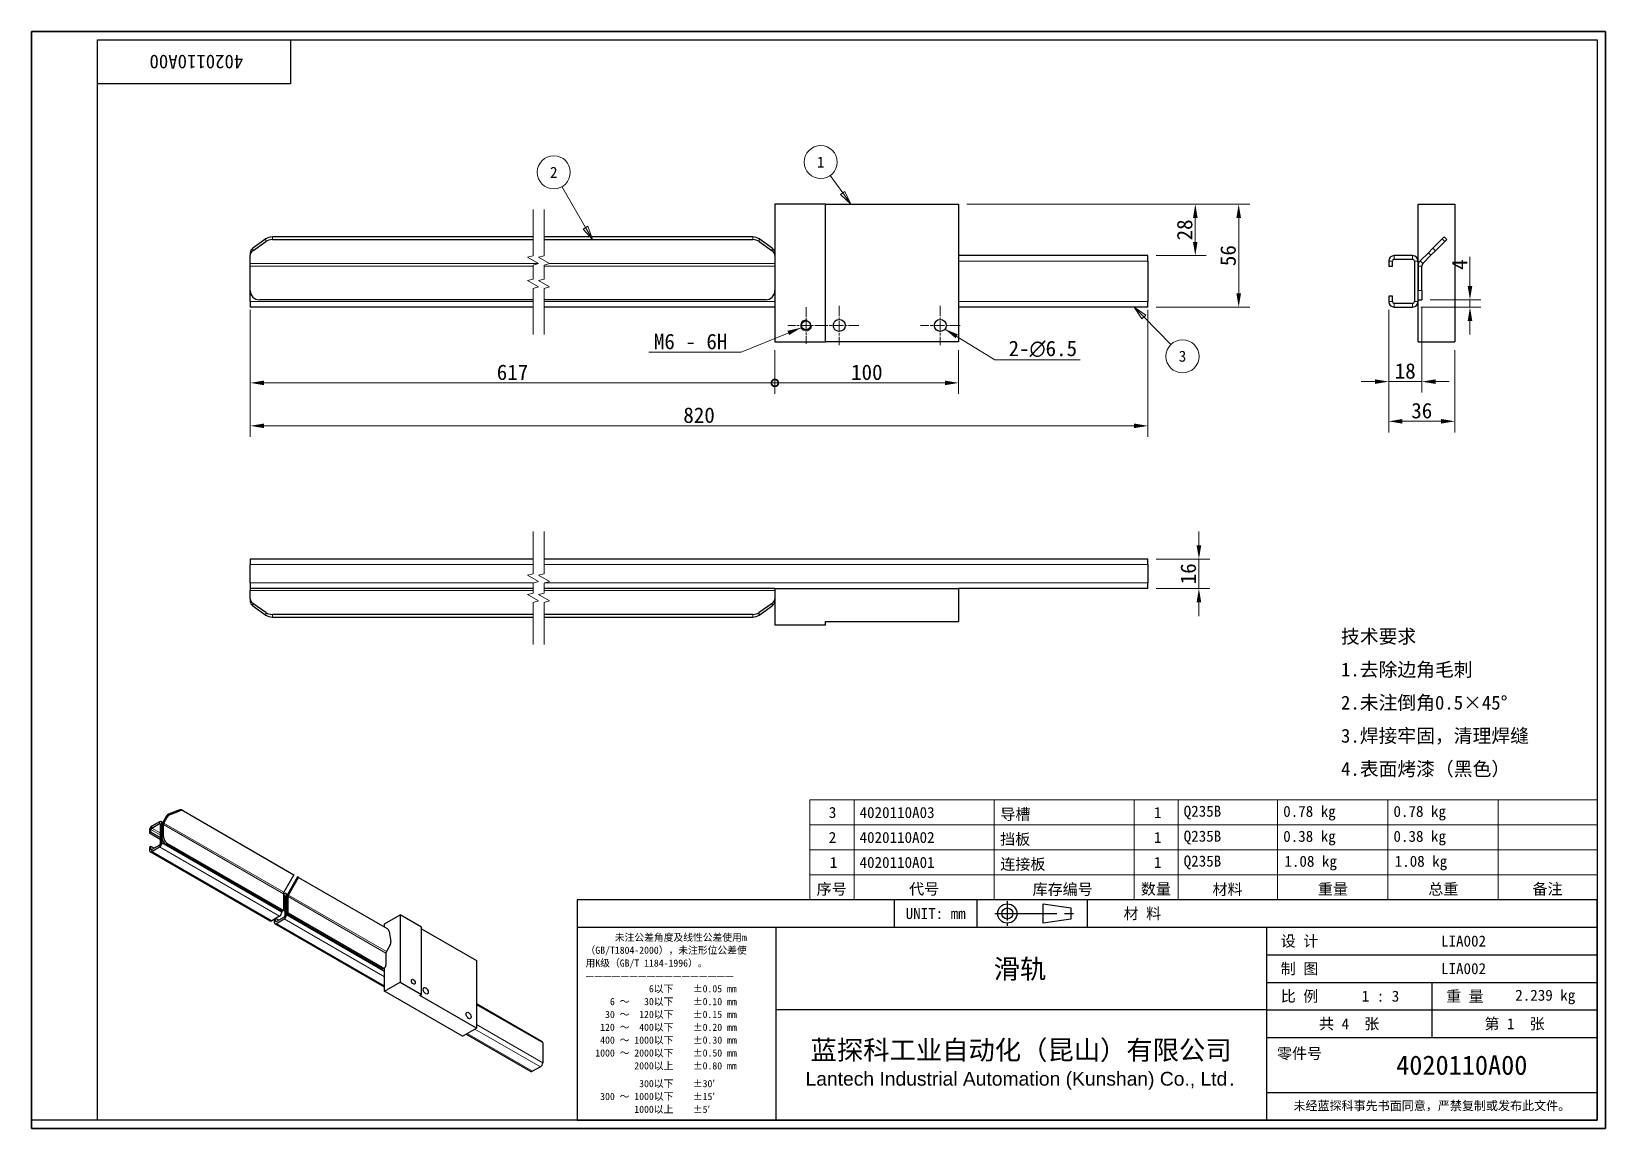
# Model space of a CAD drawing. Header units: millimetres. Extents: x 18 to 875, y 16 to 614.
import ezdxf
from ezdxf.enums import TextEntityAlignment as Align

# ---------------------------------------------------------------- set-up
doc = ezdxf.new("R2010")
doc.units = ezdxf.units.MM
doc.header["$LTSCALE"] = 3
doc.linetypes.add('CHAIN', pattern=[0.3543, 0.2362, -0.0295, 0.0591, -0.0295])
for name, color, linetype, lineweight in [('1', 7, 'Continuous', 18), ('可见 (ISO)', 7, 'Continuous', 25), ('可见窄的 (ISO)', 7, 'Continuous', 18), ('图框 (ISO)', 7, 'Continuous', 35), ('标题 (ISO)', 7, 'Continuous', 25)]:
    doc.layers.add(name, color=color, linetype=linetype, lineweight=lineweight)
for name, color, linetype, lineweight, true_color in [('中心标记 (ISO)', 1, 'CHAIN', 18, 0xff0000), ('尺寸 (ISO)', 7, 'Continuous', 18, 0x008000), ('折线 (ISO)', 7, 'Continuous', 18, 0x008000), ('符号 (ISO)', 7, 'Continuous', 18, 0x008000)]:
    doc.layers.add(name, color=color, linetype=linetype, lineweight=lineweight, true_color=true_color)
doc.styles.add('文本样式164', font='SimSun.ttf')
doc.styles.add('文本样式165', font='SimSun.ttf')
doc.styles.add('文本样式74', font='SimSun.ttf')
doc.styles.add('最新国标', font='simfang.ttf')
doc.styles.add('注释文本 (ISO)', font='simfang.ttf')
doc.dimstyles.new('默认 (GB)', dxfattribs={"dimscale": 3, "dimtxt": 2.8, "dimasz": 2.5, "dimexe": 2, "dimexo": 1.5, "dimgap": 0.5, "dimtad": 1, "dimtoh": 1, "dimdsep": 46, "dimtxsty": '最新国标', "dimcen": 0.09, "dimdle": 10, "dimclrd": 256, "dimclre": 256, "dimclrt": 256, "dimaunit": 1, "dimadec": 3, "dimazin": 2, "dimtfac": 0.535714, "dimtmove": 0, "dimatfit": 3, "dimfxl": 0, "dimtolj": 1, "dimtzin": 0, "dimlwd": -1, "dimlwe": -1, "dimarcsym": 0})
doc.dimstyles.new('默认 (GB)$7', dxfattribs={"dimscale": 3, "dimtxt": 2.8, "dimasz": 2.5, "dimexe": 2, "dimexo": 1.5, "dimgap": 0.5, "dimtad": 1, "dimtoh": 1, "dimdsep": 46, "dimtxsty": '最新国标', "dimcen": 0.09, "dimdle": 10, "dimclrd": 256, "dimclre": 256, "dimclrt": 256, "dimaunit": 1, "dimadec": 3, "dimazin": 2, "dimtfac": 0.535714, "dimtmove": 0, "dimatfit": 3, "dimfxl": 0, "dimtolj": 1, "dimtzin": 0, "dimlwd": -1, "dimlwe": -1, "dimarcsym": 0})

# ---------------------------------------------------------------- blocks, each defined once
blk = doc.blocks.new('图框 最新国标')
at = {"layer": '图框 (ISO)'}
for p, q in [((6, 7), (6, 204.5)), ((6, 204.5), (291.5, 204.5)), ((291.5, 204.5), (291.5, 5.5)), ((6, 7), (6, 5.5)), ((6, 7), (6, 5.5)), ((291.5, 5.5), (6, 5.5))]:
    blk.add_line(p, q, dxfattribs=at)
at = {"layer": '图框 (ISO)', "color": 7, "linetype": 'Continuous', "lineweight": 25}
for p, q in [((18, 203), (290, 203)), ((18, 7), (18, 203)), ((18, 203), (290, 203)), ((53, 203), (53, 195)), ((290, 203), (290, 7)), ((290, 203), (290, 7)), ((53, 195), (18, 195)), ((290, 7), (6, 7)), ((290, 7), (18, 7))]:
    blk.add_line(p, q, dxfattribs=at)
at = {"layer": '图框 (ISO)', "style": '文本样式74'}
blk.add_attdef('零件代号_001', (44.41, 200.25), '', height=2.5, rotation=180, dxfattribs=at)
blk = doc.blocks.new('标题栏 最新国标')
at = {"layer": '标题 (ISO)'}
for p, q in [((381.98, -183.84), (196.98, -183.84)), ((196.98, -183.84), (196.98, -223.84)), ((254.48, -183.84), (254.48, -188.84)), ((269.48, -183.84), (269.48, -188.84)), ((281.48, -188.09), (281.48, -184.59)), ((281.48, -184.59), (286.48, -185.34)), ((286.48, -185.34), (286.48, -187.34)), ((289.48, -183.84), (289.48, -188.84)), ((381.98, -223.84), (381.98, -183.84)), ((383.48, -183.84), (383.48, -225.34)), ((286.48, -187.34), (281.48, -188.09)), ((196.98, -188.84), (381.98, -188.84)), ((232.98, -188.84), (232.98, -223.84)), ((321.98, -188.84), (321.98, -223.84)), ((321.98, -193.84), (381.98, -193.84)), ((321.98, -198.84), (381.98, -198.84)), ((351.98, -198.84), (351.98, -208.84)), ((321.98, -203.84), (232.98, -203.84)), ((321.98, -203.84), (381.98, -203.84)), ((321.98, -208.84), (381.98, -208.84)), ((321.98, -218.84), (381.98, -218.84)), ((196.98, -223.84), (381.98, -223.84)), ((383.48, -225.34), (196.98, -225.34))]:
    blk.add_line(p, q, dxfattribs=at)
at = {"layer": '标题 (ISO)', "linetype": 'CHAIN', "ltscale": 5.000333}
blk.add_line((274.98, -184.09), (274.98, -188.59), dxfattribs=at)
at = {"layer": '标题 (ISO)', "linetype": 'CHAIN', "ltscale": 15.834605}
blk.add_line((272.73, -186.34), (286.98, -186.34), dxfattribs=at)
at = {"layer": '标题 (ISO)'}
for radius in [1.75, 1]:
    blk.add_circle((274.98, -186.34), radius, dxfattribs=at)
at = {"layer": '1', "style": '文本样式164'}
for s, p in [('UNIT: mm', (261.98, -186.34)), ('材 料', (299.48, -186.34)), ('设 计', (327.98, -191.34)), ('制 图', (327.98, -196.34)), ('比 例', (327.98, -201.34)), ('重 量', (357.98, -201.34)), ('共 4  张', (336.98, -206.34)), ('第 1  张', (366.98, -206.34))]:
    blk.add_text(s, height=2, dxfattribs=at).set_placement(p, align=Align.MIDDLE_CENTER)
at = {"layer": '标题 (ISO)', "char_height": 2, "style": '注释文本 (ISO)'}
for s, insert, attachment_point, line_spacing_factor in [('{\\fSimSun|b0|i0|c134|p2;\\H0.65x;      未注公差角度及线性公差使用m\\P（GB/T1804-2000），未注形位公差使\\P用K级（GB/T 1184-1996）。\\P—————————————————\\P             6以下    ±0.05 mm\\P     6 ～   30以下    ±0.10 mm\\P    30 ～  120以下    ±0.15 mm\\P   120 ～  400以下    ±0.20 mm\\P   400 ～ 1000以下    ±0.30 mm\\P  1000 ～ 2000以下    ±0.50 mm\\P          2000以上    ±0.80 mm\\P\\H0.38462x;\\P\\H2.6x;           300以下    ±30′\\P   300 ～ 1000以下    ±15′\\P          1000以上    ±5′}', (198.48, -206.34), 4, 1.075116), ('{\\fMicrosoft YaHei|b0|i0|c134|p34;\\H1.75x;蓝探科工业自动化（昆山）有限公司\\P\\fArial|b0|i0|c0|p34;\\H0.71429x;Lantech Industrial Automation (Kunshan) Co., Ltd\\fFangSong|b0|i0|c134|p49;.\\H1.15195x; }', (277.48, -213.84), 5, 0.978695)]:
    blk.add_mtext(s, dxfattribs=dict(at, insert=insert, attachment_point=attachment_point, line_spacing_factor=line_spacing_factor))
at = {"layer": '标题 (ISO)', "attachment_point": 5, "style": '注释文本 (ISO)'}
for s, insert, char_height in [('\\fFangSong|b0|i0;零件号', (327.98, -211.84), 2), ('\\fSimSun|b0|i0;{\\H1.6000;未经蓝探科事先书面同意，严禁复制或发布此文件。}', (351.98, -221.34), 1.6)]:
    blk.add_mtext(s, dxfattribs=dict(at, insert=insert, char_height=char_height))
at = {"layer": '标题 (ISO)', "style": '注释文本 (ISO)'}
blk.add_attdef('材料', text='', height=2, dxfattribs=at).set_placement((324.48, -186.34), align=Align.MIDDLE_CENTER)
at = {"layer": '标题 (ISO)'}
for tag, p, height, style in [('设计人_001', (353.65, -192.33), 2, '注释文本 (ISO)'), ('库存编号_001', (272.5, -198.14), 3.5, '文本样式165'), ('设计人_001', (353.65, -197.33), 2, '注释文本 (ISO)'), ('视图比例_001', (339.26, -202.33), 2, '注释文本 (ISO)'), ('质量\\P3;_001', (367.11, -202.16), 2, '注释文本 (ISO)'), ('零件代号_001', (345.51, -215.59), 3.5, '文本样式165')]:
    blk.add_attdef(tag, p, '', height=height, dxfattribs=dict(at, style=style))
blk = doc.blocks.new('_DotSmall')
at = {"color": 0, "linetype": 'ByBlock', "const_width": 0.5}
blk.add_lwpolyline([(-0.0625, 0, 1), (0.0625, 0, 1)], format="xyb", close=True, dxfattribs=at)
blk = doc.blocks.new('*D5')
at = {"layer": 'Defpoints', "color": 0, "transparency": 16777216}
for p in [(137.04, 463.52), (422.51, 444.52), (422.51, 422.26)]:
    blk.add_point(p, dxfattribs=at)
at = {"layer": '尺寸 (ISO)', "color": 116, "true_color": 0x00803f, "transparency": 16777216}
for p, q in [((137.04, 459.02), (137.04, 416.26)), ((422.51, 440.02), (422.51, 416.26)), ((144.54, 422.26), (422.51, 422.26))]:
    blk.add_line(p, q, dxfattribs=at)
blk.add_solid([(144.54, 423.51), (144.54, 421.01), (137.04, 422.26)], dxfattribs=at)
at = {"layer": '尺寸 (ISO)', "color": 116, "true_color": 0x00803f, "transparency": 16777216, "xscale": 7.5, "yscale": 7.5, "zscale": 7.5}
blk.add_blockref('_DotSmall', (422.51, 422.26), dxfattribs=at)
at = {"layer": '尺寸 (ISO)', "transparency": 16777216, "insert": (279.74, 428), "char_height": 8.4, "attachment_point": 5, "style": '最新国标'}
blk.add_mtext('\\A1;617', dxfattribs=at)
blk = doc.blocks.new('*D7')
at = {"layer": 'Defpoints', "color": 0, "transparency": 16777216}
for p in [(422.51, 444.52), (522.51, 444.52), (522.51, 422.26)]:
    blk.add_point(p, dxfattribs=at)
at = {"layer": '尺寸 (ISO)', "color": 116, "true_color": 0x00803f, "transparency": 16777216}
for p, q in [((422.51, 440.02), (422.51, 416.26)), ((522.51, 440.02), (522.51, 416.26)), ((422.51, 422.26), (515.01, 422.26))]:
    blk.add_line(p, q, dxfattribs=at)
blk.add_solid([(515.01, 423.51), (515.01, 421.01), (522.51, 422.26)], dxfattribs=at)
at = {"layer": '尺寸 (ISO)', "color": 116, "true_color": 0x00803f, "transparency": 16777216, "xscale": 7.5, "yscale": 7.5, "zscale": 7.5, "rotation": 180}
blk.add_blockref('_DotSmall', (422.51, 422.26), dxfattribs=at)
at = {"layer": '尺寸 (ISO)', "transparency": 16777216, "insert": (472.54, 428), "char_height": 8.4, "attachment_point": 5, "style": '最新国标'}
blk.add_mtext('\\A1;100', dxfattribs=at)
blk = doc.blocks.new('*D8')
at = {"layer": 'Defpoints', "color": 0, "transparency": 16777216}
for p in [(625.51, 326.39), (625.51, 310.39), (653.25, 310.39)]:
    blk.add_point(p, dxfattribs=at)
at = {"layer": '尺寸 (ISO)', "color": 116, "true_color": 0x00803f, "transparency": 16777216}
for p, q in [((653.25, 333.89), (653.25, 341.39)), ((630.01, 326.39), (659.25, 326.39)), ((653.25, 326.39), (653.25, 310.39)), ((630.01, 310.39), (659.25, 310.39)), ((653.25, 302.89), (653.25, 295.39))]:
    blk.add_line(p, q, dxfattribs=at)
for points in [[(652, 333.89), (654.5, 333.89), (653.25, 326.39)], [(652, 302.89), (654.5, 302.89), (653.25, 310.39)]]:
    blk.add_solid(points, dxfattribs=at)
at = {"layer": '尺寸 (ISO)', "transparency": 16777216, "insert": (647.5, 318.39), "char_height": 8.4, "attachment_point": 5, "rotation": 90, "style": '最新国标'}
blk.add_mtext('\\A1;16', dxfattribs=at)
blk = doc.blocks.new('*D9')
at = {"layer": 'Defpoints', "color": 0, "transparency": 16777216}
for p in [(137.04, 466.52), (625.51, 466.52), (625.51, 398.89)]:
    blk.add_point(p, dxfattribs=at)
at = {"layer": '尺寸 (ISO)', "color": 116, "true_color": 0x00803f, "transparency": 16777216}
for p, q in [((137.04, 462.02), (137.04, 392.89)), ((625.51, 462.02), (625.51, 392.89)), ((144.54, 398.89), (618.01, 398.89))]:
    blk.add_line(p, q, dxfattribs=at)
for points in [[(144.54, 400.14), (144.54, 397.64), (137.04, 398.89)], [(618.01, 400.14), (618.01, 397.64), (625.51, 398.89)]]:
    blk.add_solid(points, dxfattribs=at)
at = {"layer": '尺寸 (ISO)', "transparency": 16777216, "insert": (381.27, 404.64), "char_height": 8.4, "attachment_point": 5, "style": '最新国标'}
blk.add_mtext('\\A1;820', dxfattribs=at)
blk = doc.blocks.new('*D10')
at = {"layer": 'Defpoints', "color": 0, "transparency": 16777216}
for p in [(756.51, 466.52), (774.51, 467.52), (774.51, 422.95)]:
    blk.add_point(p, dxfattribs=at)
at = {"layer": '尺寸 (ISO)', "color": 116, "true_color": 0x00803f, "transparency": 16777216}
for p, q in [((774.51, 463.02), (774.51, 416.95)), ((756.51, 462.02), (756.51, 416.95)), ((749.01, 422.95), (741.51, 422.95)), ((756.51, 422.95), (764.01, 422.95)), ((764.01, 422.95), (767.01, 422.95)), ((774.51, 422.95), (767.01, 422.95)), ((782.01, 422.95), (789.51, 422.95))]:
    blk.add_line(p, q, dxfattribs=at)
for points in [[(749.01, 424.2), (749.01, 421.7), (756.51, 422.95)], [(782.01, 424.2), (782.01, 421.7), (774.51, 422.95)]]:
    blk.add_solid(points, dxfattribs=at)
at = {"layer": '尺寸 (ISO)', "transparency": 16777216, "insert": (765.51, 428.69), "char_height": 8.4, "attachment_point": 5, "style": '最新国标'}
blk.add_mtext('\\A1;18', dxfattribs=at)
blk = doc.blocks.new('*D11')
at = {"layer": 'Defpoints', "color": 0, "transparency": 16777216}
for p in [(756.51, 466.52), (792.51, 444.52), (792.51, 401.35)]:
    blk.add_point(p, dxfattribs=at)
at = {"layer": '尺寸 (ISO)', "color": 116, "true_color": 0x00803f, "transparency": 16777216}
for p, q in [((756.51, 462.02), (756.51, 395.35)), ((792.51, 440.02), (792.51, 395.35)), ((764.01, 401.35), (785.01, 401.35))]:
    blk.add_line(p, q, dxfattribs=at)
for points in [[(764.01, 402.6), (764.01, 400.1), (756.51, 401.35)], [(785.01, 402.6), (785.01, 400.1), (792.51, 401.35)]]:
    blk.add_solid(points, dxfattribs=at)
at = {"layer": '尺寸 (ISO)', "transparency": 16777216, "insert": (774.51, 407.1), "char_height": 8.4, "attachment_point": 5, "style": '最新国标'}
blk.add_mtext('\\A1;36', dxfattribs=at)
blk = doc.blocks.new('*D12')
at = {"layer": 'Defpoints', "color": 0, "transparency": 16777216}
for p in [(769.51, 463.52), (774.51, 467.52), (800.74, 467.52)]:
    blk.add_point(p, dxfattribs=at)
at = {"layer": '尺寸 (ISO)', "color": 116, "true_color": 0x00803f, "transparency": 16777216}
for p, q in [((800.74, 475.02), (800.74, 490.8)), ((774.01, 463.52), (806.74, 463.52)), ((779.01, 467.52), (806.74, 467.52)), ((800.74, 463.52), (800.74, 467.52)), ((800.74, 456.02), (800.74, 448.52))]:
    blk.add_line(p, q, dxfattribs=at)
for points in [[(799.49, 475.02), (801.99, 475.02), (800.74, 467.52)], [(799.49, 456.02), (801.99, 456.02), (800.74, 463.52)]]:
    blk.add_solid(points, dxfattribs=at)
at = {"layer": '尺寸 (ISO)', "transparency": 16777216, "insert": (795.04, 486.66), "char_height": 8.4, "attachment_point": 5, "rotation": 90, "style": '最新国标'}
blk.add_mtext('\\A1;4', dxfattribs=at)
blk = doc.blocks.new('*D13')
at = {"layer": 'Defpoints', "color": 0, "transparency": 16777216}
for p in [(522.51, 519.52), (625.51, 491.52), (651.28, 491.52)]:
    blk.add_point(p, dxfattribs=at)
at = {"layer": '尺寸 (ISO)', "color": 116, "true_color": 0x00803f, "transparency": 16777216}
for p, q in [((527.01, 519.52), (657.28, 519.52)), ((651.28, 512.02), (651.28, 499.02)), ((630.01, 491.52), (657.28, 491.52))]:
    blk.add_line(p, q, dxfattribs=at)
for points in [[(650.03, 512.02), (652.53, 512.02), (651.28, 519.52)], [(650.03, 499.02), (652.53, 499.02), (651.28, 491.52)]]:
    blk.add_solid(points, dxfattribs=at)
at = {"layer": '尺寸 (ISO)', "transparency": 16777216, "insert": (645.54, 505.52), "char_height": 8.4, "attachment_point": 5, "rotation": 90, "style": '最新国标'}
blk.add_mtext('\\A1;28', dxfattribs=at)
blk = doc.blocks.new('*D14')
at = {"layer": 'Defpoints', "color": 0, "transparency": 16777216}
for p in [(522.51, 519.52), (625.51, 463.52), (674.9, 463.52)]:
    blk.add_point(p, dxfattribs=at)
at = {"layer": '尺寸 (ISO)', "color": 116, "true_color": 0x00803f, "transparency": 16777216}
for p, q in [((527.01, 519.52), (680.9, 519.52)), ((674.9, 512.02), (674.9, 471.02)), ((630.01, 463.52), (680.9, 463.52))]:
    blk.add_line(p, q, dxfattribs=at)
for points in [[(673.65, 512.02), (676.15, 512.02), (674.9, 519.52)], [(673.65, 471.02), (676.15, 471.02), (674.9, 463.52)]]:
    blk.add_solid(points, dxfattribs=at)
at = {"layer": '尺寸 (ISO)', "transparency": 16777216, "insert": (669.16, 491.52), "char_height": 8.4, "attachment_point": 5, "rotation": 90, "style": '最新国标'}
blk.add_mtext('\\A1;56', dxfattribs=at)
blk = doc.blocks.new('引出序号1')
at = {"layer": '符号 (ISO)'}
for p, q in [((106.5, 168.92), (102.22, 176.35)), ((106.93, 169.17), (106.07, 168.67)), ((106.07, 168.67), (107.75, 166.75)), ((106.5, 168.92), (107.75, 166.75)), ((107.75, 166.75), (106.93, 169.17))]:
    blk.add_line(p, q, dxfattribs=at)
at = {"layer": '符号 (ISO)', "flags": 128}
blk.add_lwpolyline([(106.07, 168.67), (107.75, 166.75), (106.93, 169.17), (106.07, 168.67)], dxfattribs=at)
at = {"layer": '符号 (ISO)'}
blk.add_circle((100.73, 178.95), 3, dxfattribs=at)
blk.add_solid([(106.07, 168.67), (107.75, 166.75), (106.93, 169.17), (106.07, 168.67)], dxfattribs=at)
at = {"layer": '符号 (ISO)', "insert": (100.73, 178.95), "char_height": 2, "attachment_point": 5, "style": '注释文本 (ISO)'}
blk.add_mtext('2', dxfattribs=at)
blk = doc.blocks.new('引出序号2')
at = {"layer": '符号 (ISO)'}
for p, q in [((153.14, 175.21), (150.89, 178.38)), ((153.55, 175.5), (152.74, 174.92)), ((152.74, 174.92), (154.6, 173.17)), ((153.14, 175.21), (154.6, 173.17)), ((154.6, 173.17), (153.55, 175.5))]:
    blk.add_line(p, q, dxfattribs=at)
at = {"layer": '符号 (ISO)', "flags": 128}
blk.add_lwpolyline([(152.74, 174.92), (154.6, 173.17), (153.55, 175.5), (152.74, 174.92)], dxfattribs=at)
at = {"layer": '符号 (ISO)'}
blk.add_circle((149.15, 180.81), 3, dxfattribs=at)
blk.add_solid([(152.74, 174.92), (154.6, 173.17), (153.55, 175.5), (152.74, 174.92)], dxfattribs=at)
at = {"layer": '符号 (ISO)', "insert": (149.15, 180.81), "char_height": 2, "attachment_point": 5, "style": '注释文本 (ISO)'}
blk.add_mtext('1', dxfattribs=at)
blk = doc.blocks.new('引出序号3')
at = {"layer": '符号 (ISO)'}
for p, q in [((207.77, 152.72), (206.03, 154.51)), ((208.13, 153.07), (206.03, 154.51)), ((206.03, 154.51), (207.42, 152.37)), ((207.42, 152.37), (208.13, 153.07)), ((207.77, 152.72), (212.68, 147.7))]:
    blk.add_line(p, q, dxfattribs=at)
at = {"layer": '符号 (ISO)', "flags": 128}
blk.add_lwpolyline([(208.13, 153.07), (206.03, 154.51), (207.42, 152.37), (208.13, 153.07)], dxfattribs=at)
at = {"layer": '符号 (ISO)'}
blk.add_circle((214.77, 145.57), 3, dxfattribs=at)
blk.add_solid([(208.13, 153.07), (206.03, 154.51), (207.42, 152.37), (208.13, 153.07)], dxfattribs=at)
at = {"layer": '符号 (ISO)', "insert": (214.77, 145.58), "char_height": 2, "attachment_point": 5, "style": '注释文本 (ISO)'}
blk.add_mtext('3', dxfattribs=at)
blk = doc.blocks.new('明细栏')
at = {"layer": '符号 (ISO)'}
for p, q in [((290, 65.1), (147.2, 65.1)), ((147.2, 65.1), (147.2, 51.53)), ((155.2, 65.1), (155.2, 51.53)), ((180.6, 65.1), (180.6, 51.53)), ((206, 65.1), (206, 51.53)), ((214, 65.1), (214, 51.53)), ((232, 65.1), (232, 51.53)), ((252, 65.1), (252, 51.53)), ((272, 65.1), (272, 51.53)), ((290, 65.1), (290, 51.53)), ((290, 60.58), (147.2, 60.58)), ((290, 56.05), (147.2, 56.05)), ((290, 51.53), (147.2, 51.53)), ((147.2, 47), (147.2, 51.53)), ((155.2, 47), (155.2, 51.53)), ((180.6, 47), (180.6, 51.53)), ((206, 47), (206, 51.53)), ((214, 47), (214, 51.53)), ((232, 47), (232, 51.53)), ((252, 47), (252, 51.53)), ((272, 47), (272, 51.53)), ((290, 47), (290, 51.53)), ((290, 47), (147.2, 47))]:
    blk.add_line(p, q, dxfattribs=at)
at = {"layer": '符号 (ISO)', "char_height": 2, "attachment_point": 7, "style": '注释文本 (ISO)'}
for s, insert in [('3', (150.63, 61.8)), ('4020110A03', (156.2, 61.79)), ('导槽', (181.74, 61.29)), ('1', (209.61, 61.82)), ('Q235B', (214.99, 61.56)), ('0.78 kg', (233.04, 61.37)), ('0.78 kg', (253.04, 61.37)), ('2', (150.61, 57.3)), ('4020110A02', (156.2, 57.27)), ('挡板', (181.7, 56.76)), ('1', (209.61, 57.3)), ('Q235B', (214.99, 57.03)), ('0.38 kg', (233.04, 56.85)), ('0.38 kg', (253.04, 56.85)), ('1', (150.81, 52.77)), ('4020110A01', (156.2, 52.74)), ('连接板', (181.73, 52.23)), ('1', (209.61, 52.77)), ('Q235B', (214.99, 52.51)), ('1.08 kg', (233.26, 52.32)), ('1.08 kg', (253.26, 52.32)), ('序号', (148.42, 47.71)), ('代号', (165.19, 47.73)), ('库存编号', (187.58, 47.66)), ('数量', (207.21, 47.72)), ('材料', (220.21, 47.68)), ('重量', (239.33, 47.78)), ('总重', (259.36, 47.75)), ('备注', (278.25, 47.74))]:
    blk.add_mtext(s, dxfattribs=dict(at, insert=insert))

msp = doc.modelspace()

# ---------------------------------------------------------------- linework, layer by layer
at = {"layer": '中心标记 (ISO)', "ltscale": 7.377206}
for p, q in [((439.5101, 463.4812), (439.5101, 443.5642)), ((449.4686, 453.5227), (429.5516, 453.5227))]:
    msp.add_line(p, q, dxfattribs=at)
at = {"layer": '中心标记 (ISO)', "ltscale": 7.963553}
for p, q in [((457.5101, 464.2727), (457.5101, 442.7727)), ((512.5101, 464.2727), (512.5101, 442.7727)), ((468.2601, 453.5227), (446.7601, 453.5227)), ((523.2601, 453.5227), (501.7601, 453.5227))]:
    msp.add_line(p, q, dxfattribs=at)
at = {"layer": '可见 (ISO)'}
for p, q in [((450.0101, 519.5227), (422.5101, 519.5227)), ((422.5101, 519.5227), (422.5101, 444.5227)), ((450.0101, 444.5227), (450.0101, 519.5227)), ((450.0101, 519.5227), (522.5101, 519.5227)), ((522.5101, 519.5227), (522.5101, 444.5227)), ((772.5107, 519.5227), (792.5107, 519.5227)), ((772.5107, 488.5227), (772.5107, 519.5227)), ((792.5107, 519.5227), (792.5107, 444.5227)), ((145.5737, 500.6293), (138.5027, 495.6293)), ((138.5027, 494.2151), (145.5737, 499.2151)), ((290.9092, 501.6649), (149.1093, 501.6649)), ((149.1093, 500.2506), (290.9092, 500.2506)), ((410.439, 501.6649), (296.9092, 501.6649)), ((296.9092, 500.2506), (410.439, 500.2506)), ((421.0456, 495.6293), (413.9745, 500.6293)), ((413.9745, 499.2151), (421.0456, 494.2151)), ((785.6173, 500.6293), (780.6173, 495.6293)), ((782.0315, 494.2151), (787.0315, 499.2151)), ((785.6173, 500.6293), (786.6528, 501.6649)), ((788.0671, 500.2506), (786.6528, 501.6649)), ((788.0671, 500.2506), (787.0315, 499.2151)), ((137.0382, 493.1293), (137.0382, 491.7151)), ((137.0382, 487.2801), (137.0382, 491.7151)), ((625.5101, 491.5227), (522.5101, 491.5227)), ((625.5101, 488.5227), (625.5101, 491.5227)), ((625.5101, 488.5227), (625.5101, 466.5227)), ((756.5107, 488.5227), (756.5107, 485.5227)), ((758.5107, 485.5227), (758.5107, 488.5227)), ((769.5107, 491.5227), (759.5107, 491.5227)), ((759.5107, 489.5227), (769.5107, 489.5227)), ((770.5107, 488.5227), (770.5107, 466.5227)), ((772.5107, 466.5227), (772.5107, 488.5227)), ((778.1173, 493.1293), (773.6823, 488.6943)), ((775.0965, 487.2801), (779.5315, 491.7151)), ((778.1173, 493.1293), (780.6173, 495.6293)), ((782.0315, 494.2151), (779.5315, 491.7151)), ((137.0382, 485.8659), (137.0382, 487.2801)), ((137.0382, 472.5227), (137.0382, 485.8659)), ((758.5107, 485.5227), (756.5107, 485.5227)), ((772.5107, 485.8659), (772.5107, 472.5227)), ((774.5107, 472.5227), (774.5107, 485.8659)), ((137.0382, 466.5227), (137.0382, 472.5227)), ((774.5107, 472.5227), (774.5107, 467.5227)), ((137.0382, 466.5227), (137.0382, 463.5227)), ((290.9092, 463.5227), (137.0382, 463.5227)), ((290.9092, 467.5227), (142.0382, 467.5227)), ((417.5101, 467.5227), (296.9092, 467.5227)), ((422.5101, 463.5227), (296.9092, 463.5227)), ((625.5101, 463.5227), (522.5101, 463.5227)), ((625.5101, 463.5227), (625.5101, 466.5227)), ((756.5107, 469.5227), (756.5107, 466.5227)), ((758.5107, 469.5227), (756.5107, 469.5227)), ((758.5107, 466.5227), (758.5107, 469.5227)), ((769.5107, 465.5227), (759.5107, 465.5227)), ((759.5107, 463.5227), (769.5107, 463.5227)), ((772.5107, 467.5227), (774.5107, 467.5227)), ((772.5107, 444.5227), (772.5107, 466.5227)), ((422.5101, 444.5227), (450.0101, 444.5227)), ((522.5101, 444.5227), (450.0101, 444.5227)), ((772.5107, 444.5227), (792.5107, 444.5227)), ((290.9092, 326.3903), (137.0382, 326.3903)), ((137.0382, 326.3903), (137.0382, 323.3903)), ((625.5101, 326.3903), (296.9092, 326.3903)), ((625.5101, 323.3903), (625.5101, 326.3903)), ((137.0382, 313.3903), (137.0382, 323.3903)), ((625.5101, 323.3903), (625.5101, 313.3903)), ((137.0382, 313.3903), (137.0382, 310.3903)), ((290.9092, 310.3903), (137.0382, 310.3903)), ((137.0382, 310.3903), (137.0382, 309.2187)), ((137.0382, 304.7837), (137.0382, 309.2187)), ((422.5101, 310.3903), (296.9092, 310.3903)), ((422.5101, 310.3903), (522.5101, 310.3903)), ((422.5101, 310.3903), (422.5101, 290.3903)), ((625.5101, 310.3903), (522.5101, 310.3903)), ((522.5101, 310.3903), (522.5101, 292.3903)), ((625.5101, 310.3903), (625.5101, 313.3903)), ((137.0382, 304.7837), (137.0382, 303.3694)), ((145.5737, 297.2837), (138.5027, 302.2837)), ((138.5027, 300.8694), (145.5737, 295.8694)), ((421.0456, 302.2837), (413.9745, 297.2837)), ((413.9745, 295.8694), (421.0456, 300.8694)), ((290.9092, 296.2481), (149.1093, 296.2481)), ((149.1093, 294.8339), (290.9092, 294.8339)), ((410.439, 296.2481), (296.9092, 296.2481)), ((296.9092, 294.8339), (410.439, 294.8339)), ((450.0101, 290.3903), (450.0101, 292.3903)), ((450.0101, 292.3903), (522.5101, 292.3903)), ((450.0101, 290.3903), (422.5101, 290.3903)), ((98.1249, 189.7653), (93.0036, 187.8231)), ((93.6036, 187.4767), (98.7249, 189.4189)), ((100.6643, 189.3138), (100.0643, 189.6602)), ((100.6643, 189.3138), (160.8249, 154.5801)), ((87.6701, 183.4495), (83.4275, 181)), ((83.4275, 180.0202), (87.6701, 182.4697)), ((88.0944, 182.2247), (88.0944, 171.447)), ((88.5701, 183.5386), (89.4189, 183.0486)), ((88.9429, 171.9369), (88.9429, 182.7146)), ((88.9429, 181.413), (88.9429, 174.8763)), ((91.3216, 186.3447), (89.44, 183.0857)), ((89.7915, 175.3662), (89.7915, 181.9029)), ((90.04, 182.7392), (91.9216, 185.9983)), ((82.1547, 178.7954), (82.1547, 177.3258)), ((83.0032, 177.8156), (82.1547, 177.3258)), ((82.1547, 177.3258), (88.0944, 173.8965)), ((83.0032, 177.8156), (83.0032, 179.2853)), ((88.0944, 174.8763), (83.0032, 177.8156)), ((155.0734, 135.2261), (91.9128, 171.6919)), ((83.0032, 169.9773), (82.1547, 169.4874)), ((82.1547, 169.4874), (82.1547, 168.0177)), ((82.5275, 167.1937), (147.8094, 129.5031)), ((84.7003, 168.9975), (83.0032, 169.9773)), ((83.0032, 168.5076), (83.0032, 169.9773)), ((87.6701, 170.7121), (83.4275, 168.2626)), ((83.4275, 167.2828), (87.6701, 169.7323)), ((154.2249, 134.7362), (91.0643, 171.202)), ((160.8249, 154.5801), (155.3219, 145.0487)), ((162.7705, 153.4568), (157.2675, 143.9254)), ((157.8675, 143.579), (163.3705, 153.1104)), ((163.3705, 153.1104), (162.7705, 153.4568)), ((163.3705, 153.1104), (211.5371, 125.3014)), ((155.4977, 144.2892), (155.0734, 144.0443)), ((155.0734, 144.2124), (155.0734, 135.2261)), ((155.0734, 143.0645), (155.4977, 143.3094)), ((155.9219, 143.0645), (155.9219, 132.2867)), ((156.3977, 144.3784), (157.2464, 143.8884)), ((156.7705, 132.7766), (156.7705, 143.5544)), ((156.7705, 142.2528), (156.7705, 133.2665)), ((157.619, 133.7564), (157.619, 142.7427)), ((152.9521, 132.0418), (148.7094, 129.5923)), ((149.9822, 130.3271), (149.9822, 128.8574)), ((150.8308, 129.3473), (150.8308, 130.817)), ((152.5278, 129.8372), (150.8308, 130.817)), ((155.4977, 131.5519), (151.255, 129.1024)), ((151.255, 128.1226), (155.4977, 130.5721)), ((155.0734, 135.2261), (154.2249, 134.7362)), ((154.2249, 134.7362), (154.2249, 134.2463)), ((155.9219, 135.716), (155.0734, 136.2059)), ((155.0734, 135.2261), (155.9219, 134.7362)), ((156.7705, 133.2665), (157.619, 133.7564)), ((207.9371, 103.7255), (156.7705, 133.2665)), ((208.7856, 104.2154), (157.619, 133.7564)), ((210.0584, 127.9754), (218.5437, 132.8744)), ((230.2109, 126.1383), (218.5437, 132.8744)), ((218.5437, 132.8744), (218.5437, 96.1321)), ((150.355, 128.0334), (210.0584, 93.5637)), ((210.0584, 126.1551), (210.0584, 127.9754)), ((212.5977, 123.6744), (213.4764, 118.2681)), ((230.2109, 89.396), (230.2109, 126.1383)), ((230.2109, 125.1585), (260.1215, 107.8896)), ((210.9069, 111.9769), (210.9069, 105.4401)), ((213.0371, 116.0723), (211.1554, 112.8132)), ((209.4371, 103.5769), (210.2856, 104.0668)), ((210.0584, 91.2331), (210.0584, 103.9356)), ((260.1215, 107.8896), (260.1215, 71.1473)), ((210.0584, 91.2331), (218.5437, 96.1321)), ((218.5437, 96.1321), (230.2109, 89.396)), ((252.4848, 66.7382), (210.0584, 91.2331)), ((229.3624, 88.9061), (230.2109, 89.396)), ((260.1215, 71.1473), (229.3624, 88.9061)), ((260.1215, 84.4934), (295.8112, 63.8879)), ((252.4848, 66.7382), (260.1215, 71.1473)), ((254.5032, 67.9035), (289.7686, 47.543)), ((296.184, 63.0639), (296.184, 52.2862)), ((294.9112, 50.0817), (290.6686, 47.6322))]:
    msp.add_line(p, q, dxfattribs=at)
for centre, radius in [((439.5101, 453.5227), 2.4585), ((457.5101, 453.5227), 3.25), ((512.5101, 453.5227), 3.25)]:
    msp.add_circle(centre, radius, dxfattribs=at)
for centre, radius, start, end in [((759.5107, 488.5227), 3, 90, 180), ((759.5107, 488.5227), 1, 90, 180), ((769.5107, 488.5227), 3, 0, 90), ((769.5107, 488.5227), 1, 0, 90), ((776.5107, 485.8659), 4, 135, 180), ((776.5107, 485.8659), 2, 135, 180), ((142.0382, 472.5227), 5, 180, 270), ((417.5101, 472.5227), 5, 270, 0), ((759.5107, 466.5227), 3, 180, 270), ((759.5107, 466.5227), 1, 180, 270), ((769.5107, 466.5227), 1, 270, 0), ((769.5107, 466.5227), 3, 270, 0)]:
    msp.add_arc(centre, radius, start, end, dxfattribs=at)
for centre, major_axis, ratio, start_param, end_param in [((149.1093, 498.1293), (-5, 0), 0.70710678, 4.71238898, 5.49778714), ((149.1093, 496.7151), (5, 0), 0.70710678, 1.57079633, 2.35619449), ((410.439, 498.1293), (-5, 0), 0.70710678, 3.92699082, 4.71238898), ((410.439, 496.7151), (5, 0), 0.70710678, 0.78539816, 1.57079633), ((142.0382, 493.1293), (-5, 0), 0.70710678, 5.49778714, 6.28318531), ((142.0382, 491.7151), (-5, 0), 0.70710678, 5.49778714, 6.28318531), ((417.5101, 493.1293), (5, 0), 0.70710678, 0, 0.78539816), ((417.5101, 491.7151), (5, 0), 0.70710678, 0, 0.78539816), ((142.0382, 304.7837), (-5, 0), 0.70710678, 0, 0.78539816), ((142.0382, 303.3694), (-5, 0), 0.70710678, 0, 0.78539816), ((417.5101, 304.7837), (5, 0), 0.70710678, 5.49778714, 6.28318531), ((417.5101, 303.3694), (5, 0), 0.70710678, 5.49778714, 6.28318531), ((149.1093, 299.7837), (-5, 0), 0.70710678, 0.78539816, 1.57079633), ((149.1093, 298.3694), (5, 0), 0.70710678, 3.92699082, 4.71238898), ((410.439, 299.7837), (-5, 0), 0.70710678, 1.57079633, 2.35619449), ((410.439, 298.3694), (5, 0), 0.70710678, 4.71238898, 5.49778714), ((98.5643, 187.0622), (1.5, 2.5981), 0.81649658, 0, 0.78539816), ((99.1643, 186.7158), (1.5, 2.5981), 0.81649658, 0, 0.78539816), ((83.4275, 179.5303), (-0.9, -1.5588), 0.57735027, 3.92699082, 5.49778714), ((83.4275, 179.5303), (0.3, 0.5196), 0.57735027, 0.78539816, 2.35619449), ((87.6701, 181.9798), (0.9, 1.5588), 0.57735027, 5.49778714, 7.06858347), ((87.6701, 181.9798), (0.3, 0.5196), 0.57735027, 5.49778714, 7.06858347), ((90.64, 182.3928), (-1.2, -2.0785), 0.57735027, 4.71238898, 5.49778714), ((90.64, 182.3928), (0.6, 1.0392), 0.57735027, 1.57079633, 2.35619449), ((93.4429, 185.12), (-1.5, -2.5981), 0.81649658, 3.92699082, 4.71238898), ((94.0429, 184.7736), (1.5, 2.5981), 0.81649658, 0.78539816, 1.57079633), ((87.6701, 171.202), (0.9, 1.5588), 0.57735027, 3.92699082, 5.49778714), ((87.6701, 171.202), (-0.3, -0.5196), 0.57735027, 0.78539816, 2.35619449), ((91.0643, 173.6515), (1.5, -2.5981), 0.57735027, 3.92699082, 5.49778714), ((91.9128, 174.1414), (-1.5, 2.5981), 0.57735027, 0.78539816, 2.35619449), ((83.4275, 168.7525), (-0.9, -1.5588), 0.57735027, 5.49778714, 7.06858347), ((83.4275, 168.7525), (-0.3, -0.5196), 0.57735027, 5.49778714, 7.06858347), ((155.9219, 144.7023), (-0.6, -1.0392), 0.57735027, 4.71238898, 5.49778714), ((155.4977, 142.8195), (0.9, 1.5588), 0.57735027, 5.49778714, 7.06858347), ((155.4977, 142.8195), (0.3, 0.5196), 0.57735027, 5.49778714, 7.06858347), ((158.4675, 143.2326), (-1.2, -2.0785), 0.57735027, 4.71238898, 5.49778714), ((158.4675, 143.2326), (0.6, 1.0392), 0.57735027, 1.57079633, 2.35619449), ((148.7094, 131.062), (-0.9, -1.5588), 0.57735027, 0, 0.78539816), ((151.255, 129.5923), (-0.9, -1.5588), 0.57735027, 5.49778714, 7.06858347), ((151.255, 129.5923), (-0.3, -0.5196), 0.57735027, 5.49778714, 7.06858347), ((152.9521, 133.5115), (-0.9, -1.5588), 0.57735027, 0.78539816, 2.35619449), ((155.4977, 132.0418), (0.9, 1.5588), 0.57735027, 3.92699082, 5.49778714), ((155.4977, 132.0418), (-0.3, -0.5196), 0.57735027, 0.78539816, 2.35619449), ((210.0371, 122.7033), (1.5, 2.5981), 0.81649658, 5.49778714, 6.28318531), ((211.7554, 112.4668), (-0.6, -1.0392), 0.57735027, 4.71238898, 5.49778714), ((210.9157, 117.297), (-1.5, -2.5981), 0.81649658, 1.57079633, 2.35619449), ((207.9371, 106.175), (1.5, -2.5981), 0.57735027, 5.49778714, 6.28318531), ((208.7856, 106.6649), (1.5, -2.5981), 0.57735027, 5.49778714, 7.06858347), ((294.9112, 62.3291), (0.9, 1.5588), 0.57735027, 5.49778714, 6.28318531), ((294.9112, 51.5513), (-0.9, -1.5588), 0.57735027, 0.78539816, 2.35619449), ((290.6686, 49.1019), (-0.9, -1.5588), 0.57735027, 0, 0.78539816)]:
    msp.add_ellipse(centre, major_axis=major_axis, ratio=ratio, start_param=start_param, end_param=end_param, dxfattribs=at)
for centre, major_axis in [((225.7562, 96.377), (-0.7376, 1.2775)), ((232.5444, 91.478), (-0.975, 1.6887)), ((255.8789, 78.0058), (-0.975, 1.6887))]:
    msp.add_ellipse(centre, major_axis=major_axis, ratio=0.57735027, dxfattribs=at)
at = {"layer": '可见窄的 (ISO)'}
for p, q in [((145.5737, 500.6293), (145.5737, 499.2151)), ((149.1093, 500.2506), (149.1093, 501.6649)), ((410.439, 501.6649), (410.439, 500.2506)), ((413.9745, 499.2151), (413.9745, 500.6293)), ((785.6173, 500.6293), (787.0315, 499.2151)), ((138.5027, 494.2151), (138.5027, 495.6293)), ((421.0456, 495.6293), (421.0456, 494.2151)), ((625.5101, 488.5227), (522.5101, 488.5227)), ((756.5107, 488.5227), (758.5107, 488.5227)), ((759.5107, 491.5227), (759.5107, 489.5227)), ((769.5107, 491.5227), (769.5107, 489.5227)), ((772.5107, 488.5227), (770.5107, 488.5227)), ((775.0965, 487.2801), (773.6823, 488.6943)), ((778.1173, 493.1293), (779.5315, 491.7151)), ((782.0315, 494.2151), (780.6173, 495.6293)), ((293.803, 487.2801), (137.0382, 487.2801)), ((290.9092, 485.8659), (137.0382, 485.8659)), ((422.5101, 485.8659), (296.9092, 485.8659)), ((422.5101, 487.2801), (299.803, 487.2801)), ((774.5107, 485.8659), (772.5107, 485.8659)), ((774.5107, 472.5227), (772.5107, 472.5227)), ((290.9092, 466.5227), (137.0382, 466.5227)), ((422.5101, 466.5227), (296.9092, 466.5227)), ((625.5101, 466.5227), (522.5101, 466.5227)), ((756.5107, 466.5227), (758.5107, 466.5227)), ((759.5107, 463.5227), (759.5107, 465.5227)), ((769.5107, 463.5227), (769.5107, 465.5227)), ((772.5107, 466.5227), (770.5107, 466.5227)), ((290.9092, 323.3903), (137.0382, 323.3903)), ((625.5101, 323.3903), (296.9092, 323.3903)), ((291.1133, 313.3903), (137.0382, 313.3903)), ((137.0382, 309.2187), (290.9092, 309.2187)), ((296.9092, 309.2187), (422.5101, 309.2187)), ((625.5101, 313.3903), (297.1133, 313.3903)), ((138.5027, 300.8694), (138.5027, 302.2837)), ((421.0456, 302.2837), (421.0456, 300.8694)), ((145.5737, 297.2837), (145.5737, 295.8694)), ((149.1093, 294.8339), (149.1093, 296.2481)), ((410.439, 296.2481), (410.439, 294.8339)), ((413.9745, 295.8694), (413.9745, 297.2837)), ((98.1249, 189.7653), (98.7249, 189.4189)), ((83.4275, 181), (83.4275, 180.0202)), ((83.4275, 180.0202), (88.0944, 177.3258)), ((87.6701, 183.4495), (87.6701, 182.4697)), ((87.6701, 182.4697), (88.0944, 182.2247)), ((88.9429, 182.7146), (88.0944, 182.2247)), ((89.1894, 182.5723), (88.9429, 182.7146)), ((89.7915, 181.9029), (88.9429, 181.413)), ((90.04, 182.7392), (89.44, 183.0857)), ((155.0734, 144.2124), (89.7915, 181.9029)), ((155.3219, 145.0487), (90.04, 182.7392)), ((91.3216, 186.3447), (91.9216, 185.9983)), ((93.6036, 187.4767), (93.0036, 187.8231)), ((82.1547, 178.7954), (83.0032, 179.2853)), ((83.0032, 179.2853), (88.0944, 176.346)), ((88.9429, 171.9369), (88.0944, 171.447)), ((89.7915, 175.3662), (88.9429, 174.8763)), ((154.2249, 134.2463), (88.9429, 171.9369)), ((91.0643, 171.202), (91.9128, 171.6919)), ((82.1547, 168.0177), (83.0032, 168.5076)), ((83.0032, 168.5076), (83.4275, 168.2626)), ((83.4275, 167.2828), (83.4275, 168.2626)), ((148.7094, 129.5923), (83.4275, 167.2828)), ((87.6701, 169.7323), (87.6701, 170.7121)), ((152.9521, 132.0418), (87.6701, 169.7323)), ((155.0734, 138.6554), (155.9219, 138.1655)), ((155.0734, 137.6756), (155.9219, 137.1857)), ((155.4977, 143.3094), (155.9219, 143.0645)), ((157.0169, 143.4121), (156.7705, 143.5544)), ((210.9069, 111.9769), (157.619, 142.7427)), ((211.1554, 112.8132), (157.8675, 143.579)), ((150.8308, 129.3473), (151.255, 129.1024)), ((210.0584, 99.0714), (155.4977, 130.5721)), ((210.0584, 102.0108), (156.7705, 132.7766)), ((210.0584, 94.1725), (151.255, 128.1226)), ((208.7856, 104.2154), (207.9371, 103.7255)), ((296.184, 63.0639), (260.1215, 83.8846)), ((294.9112, 50.0817), (259.273, 70.6574)), ((296.184, 52.2862), (260.1215, 73.1069)), ((290.6686, 47.6322), (255.0304, 68.2079))]:
    msp.add_line(p, q, dxfattribs=at)
msp.add_arc((439.5101, 453.5227), 3, 80, 350, dxfattribs=at)
at = {"layer": '折线 (ISO)', "flags": 128}
for points in [[(290.9092, 448.5227), (290.9092, 473.7009), (293.9092, 474.5047), (287.9092, 477.9688), (290.9092, 478.7727), (290.9092, 486.4149), (293.9092, 487.2188), (287.9092, 490.6829), (290.9092, 491.4867), (290.9092, 516.6649)], [(296.9092, 448.5227), (296.9092, 473.7009), (299.9092, 474.5047), (293.9092, 477.9688), (296.9092, 478.7727), (296.9092, 486.4149), (299.9092, 487.2188), (293.9092, 490.6829), (296.9092, 491.4867), (296.9092, 516.6649)], [(290.9092, 279.8339), (290.9092, 302.8168), (293.9092, 303.6206), (287.9092, 307.0847), (290.9092, 307.8886), (290.9092, 313.3356), (293.9092, 314.1394), (287.9092, 317.6035), (290.9092, 318.4074), (290.9092, 341.3903)], [(296.9092, 279.8339), (296.9092, 302.8168), (299.9092, 303.6206), (293.9092, 307.0847), (296.9092, 307.8886), (296.9092, 313.3356), (299.9092, 314.1394), (293.9092, 317.6035), (296.9092, 318.4074), (296.9092, 341.3903)]]:
    msp.add_lwpolyline(points, dxfattribs=at)

# ---------------------------------------------------------------- block references
at = {"xscale": 3, "yscale": 3, "zscale": 3}
msp.add_blockref('图框 最新国标', (0, 0), dxfattribs=at).add_auto_attribs({'零件代号_001': '4020110A00'})
ref = msp.add_blockref('标题栏 最新国标', (-275.9476, 692.5328), dxfattribs=dict(xscale=3, yscale=3, zscale=3))
ref.add_attrib('零件代号_001', '4020110A00', (760.5754, 45.75), dxfattribs={"layer": '标题 (ISO)', "height": 10.5, "style": '文本样式165'})
ref.add_attrib('库存编号_001', '滑轨', (541.5419, 98.1034), dxfattribs={"layer": '标题 (ISO)', "height": 10.5, "style": '文本样式165'})
ref.add_attrib('质量\\P3;_001', '2.239 kg', (825.3943, 86.0486), dxfattribs={"layer": '标题 (ISO)', "height": 6, "style": '注释文本 (ISO)'})
ref.add_attrib('视图比例_001', '1 : 3', (741.84, 85.5514), dxfattribs={"layer": '标题 (ISO)', "height": 6, "style": '注释文本 (ISO)'})
ref.add_attrib('设计人_001', 'LIA002', (785.0057, 115.5343), dxfattribs={"layer": '标题 (ISO)', "height": 6, "style": '注释文本 (ISO)'})
ref.add_attrib('设计人_001', 'LIA002', (785.0057, 100.5343), dxfattribs={"layer": '标题 (ISO)', "height": 6, "style": '注释文本 (ISO)'})
at = {"layer": '符号 (ISO)', "xscale": 3, "yscale": 3, "zscale": 3}
for name in ['引出序号2', '引出序号1', '引出序号3', '明细栏']:
    msp.add_blockref(name, (0, 0), dxfattribs=at)

# ---------------------------------------------------------------- texts
at = {"layer": '符号 (ISO)'}
for s, insert, char_height, width, attachment_point, line_spacing_factor, style in [('M6 - 6H', (396.6577, 440.4614), 8.4, 44.454175, 9, 0.49, '最新国标'), ('2-\\fAIGDT|b0|i0;{\\H8.4000;n}\\fFangSong|b0|i0;{\\H8.4000;6.5}', (549.6657, 436.2759), 8.4, 41.260631, 7, 0.49, '最新国标'), ('\\fFangSong|b0|i0;{\\H7.5000;技术要求\\P}\\fFangSong|b0|i0;{\\H7.5000;1.去除边角毛刺\\P}\\fFangSong|b0|i0;{\\H7.5000;2.未注倒角0.5×45°\\P}\\fFangSong|b0|i0;{\\H7.5000;3.焊接牢固，清理焊缝\\P}\\fFangSong|b0|i0;{\\H7.5000;4.表面烤漆（黑色）}', (730.5706, 247.763), 7.5, 112.280703, 4, 1.441304, '注释文本 (ISO)')]:
    msp.add_mtext(s, dxfattribs=dict(at, insert=insert, char_height=char_height, width=width, attachment_point=attachment_point, line_spacing_factor=line_spacing_factor, style=style))

# ---------------------------------------------------------------- dimensions: what is measured, and where the dimension line sits
at = {"layer": '尺寸 (ISO)', "color": 116, "true_color": 0x00803f}
for base, p1, p2, angle, override, picture, middle in [((651.2843, 491.5227), (522.5101, 519.5227), (625.5101, 491.5227), 270, {"dimgap": 0.5, "dimtoh": 0, "dimdec": 2, "dimtol": 0, "dimlim": 0, "dimtp": 0, "dimtm": 0, "dimtdec": 2, "dimtofl": 0, "dimatfit": 1}, '*D13', (651.2843, 505.5227)), ((674.9048, 463.5227), (522.5101, 519.5227), (625.5101, 463.5227), 270, {"dimgap": 0.5, "dimtoh": 0, "dimdec": 2, "dimtol": 0, "dimlim": 0, "dimtp": 0, "dimtm": 0, "dimtdec": 2, "dimtofl": 0, "dimatfit": 1}, '*D14', (674.9048, 491.5227)), ((800.7357, 467.5227), (769.5107, 463.5227), (774.5107, 467.5227), 270, {"dimgap": 0.5, "dimtoh": 0, "dimdec": 2, "dimtol": 0, "dimlim": 0, "dimtp": 0, "dimtm": 0, "dimtdec": 2, "dimtofl": 1, "dimatfit": 1}, '*D12', (800.7357, 486.6627)), ((792.5107, 401.3546), (756.5107, 466.5227), (792.5107, 444.5227), 180, {"dimgap": 0.5, "dimtoh": 0, "dimdec": 2, "dimtol": 0, "dimlim": 0, "dimtp": 0, "dimtm": 0, "dimtdec": 2, "dimtofl": 0, "dimatfit": 1}, '*D11', (774.5107, 401.3546)), ((522.5101, 422.2552), (422.5101, 444.5227), (522.5101, 444.5227), 180, {"dimgap": 0.5, "dimtoh": 0, "dimdec": 2, "dimblk1": 'DotSmall', "dimsah": 1, "dimdle": 0, "dimtol": 0, "dimlim": 0, "dimtp": 0, "dimtm": 0, "dimtdec": 2, "dimtofl": 0, "dimatfit": 1}, '*D7', (472.5401, 422.2552)), ((653.2506, 310.3903), (625.5101, 326.3903), (625.5101, 310.3903), 90, {"dimgap": 0.5, "dimtoh": 0, "dimdec": 2, "dimtol": 0, "dimlim": 0, "dimtp": 0, "dimtm": 0, "dimtdec": 2, "dimtofl": 1, "dimatfit": 1}, '*D8', (653.2506, 318.3903))]:
    dim = msp.add_linear_dim(base=base, p1=p1, p2=p2, angle=angle, dimstyle='默认 (GB)', override=override, dxfattribs=at)
    dim.commit()
    dim.dimension.update_dxf_attribs({"geometry": picture, "text_midpoint": middle, "dimtype": 160})
dim = msp.add_linear_dim(base=(625.5101, 398.893), p1=(137.0382, 466.5227), p2=(625.5101, 466.5227), text='820', dimstyle='默认 (GB)', override={"dimgap": 0.5, "dimtoh": 0, "dimdec": 2, "dimlfac": 1.678705, "dimtol": 0, "dimlim": 0, "dimtp": 0, "dimtm": 0, "dimtdec": 2, "dimtofl": 0, "dimatfit": 1}, dxfattribs=at)
dim.commit()
dim.dimension.update_dxf_attribs({"geometry": '*D9', "text_midpoint": (381.2741, 398.893), "dimtype": 160})
dim = msp.add_linear_dim(base=(422.5101, 422.2552), p1=(137.0382, 463.5227), p2=(422.5101, 444.5227), angle=180, text='617', dimstyle='默认 (GB)', override={"dimgap": 0.5, "dimtoh": 0, "dimdec": 2, "dimlfac": 2.161334, "dimblk2": 'DotSmall', "dimsah": 1, "dimdle": 0, "dimtol": 0, "dimlim": 0, "dimtp": 0, "dimtm": 0, "dimtdec": 2, "dimtofl": 0, "dimatfit": 1}, dxfattribs=at)
dim.commit()
dim.dimension.update_dxf_attribs({"geometry": '*D5', "text_midpoint": (279.7441, 422.2552), "dimtype": 160})
dim = msp.add_linear_dim(base=(774.5107, 422.9459), p1=(756.5107, 466.5227), p2=(774.5107, 467.5227), dimstyle='默认 (GB)', override={"dimgap": 0.5, "dimtoh": 0, "dimdec": 2, "dimtol": 0, "dimlim": 0, "dimtp": 0, "dimtm": 0, "dimtdec": 2, "dimtofl": 0}, dxfattribs=at)
dim.commit()
dim.dimension.update_dxf_attribs({"geometry": '*D10', "text_midpoint": (765.5107, 422.9459), "dimtype": 160})

# ---------------------------------------------------------------- leaders
at = {"layer": '符号 (ISO)', "annotation_type": 0, "has_hookline": 1}
for points, hookline_direction, text_width in [([(436.7743, 452.2916), (404.1577, 439.0614), (396.6577, 439.0614)], 1, 42.672), ([(515.0744, 451.5261), (542.1657, 434.8759), (549.6657, 434.8759)], 0, 39.0029)]:
    msp.add_leader(points, dimstyle='默认 (GB)$7', override={"dimgap": 0, "dimtad": 1}, dxfattribs=dict(at, hookline_direction=hookline_direction, text_width=text_width))

doc.saveas('drawing.dxf')
